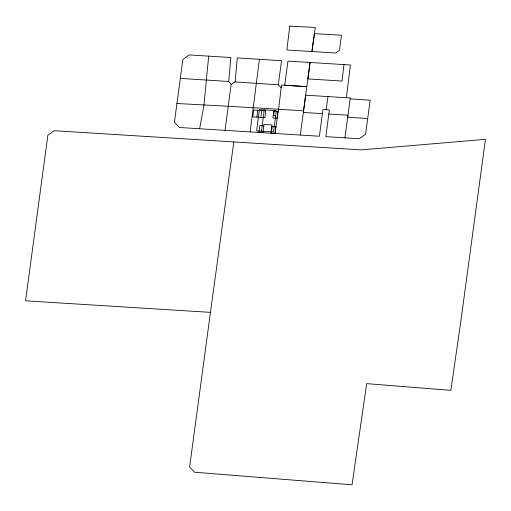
<?xml version="1.0" encoding="UTF-8"?>
<svg xmlns="http://www.w3.org/2000/svg" width="511" height="511" viewBox="0 0 511 511"><rect width="100%" height="100%" fill="white"/><g stroke="black" fill="none" stroke-linecap="round" stroke-linejoin="round"><path stroke-width="0.77" d="M225.044 130.35L231.151 84.398L228.704 81.479L230.863 57.532L208.686 56.146L203.934 105.189L199.635 128.753M231.151 84.398L235.111 81.913L237.296 57.928L281.529 60.7L278.291 84.832L281.171 87.777M259.403 59.314L250.141 131.915M343.992 64.603L341.968 81.057L307.858 78.905L310.062 62.476L350.418 64.999L346.394 97.729M208.686 56.146L189.204 54.933L182.881 59.41L174.398 122.295L179.444 127.495L319.401 136.239L322.946 109.546L329.371 109.929L325.826 136.641L359.271 138.73L365.608 134.233L370.13 100.201L350.163 98.859M256.848 117.128L257.736 110.274M260.865 117.364L261.753 110.51M261.491 131.206L264.251 109.91M271.539 131.8L272.21 126.626L274.254 126.747M274.298 110.497L273.628 115.671L275.678 115.793M210.449 312.368L189.619 466.977L194.589 472.228L352.041 484.811L366.681 383.633L450.855 390.359L460.392 324.472L485.45 139.331L361.168 149.883L54.192 130.714L47.868 135.191L25.55 300.819L210.449 312.368L233.827 141.93M300.302 135.051L310.062 62.476L287.942 61.103L284.723 85.241L306.811 86.666L281.504 85.03L278.591 109.386L274.975 133.46M344.912 137.836L347.953 115.224L328.841 114.042M326.159 109.744L327.973 96.585M263.823 125.815L259.799 125.578L258.911 132.426L262.935 132.662L263.995 124.454L272.037 124.927L270.971 133.135L274.995 133.371L275.883 126.524L271.858 126.287M303.553 110.861C261.357 108.083 219.149 105.732 176.927 103.509M322.428 113.634L303.349 112.458L305.661 95.193L350.284 97.971L347.684 117.198L367.703 118.533M180.313 78.394L228.704 81.479M278.291 84.832L235.111 81.913M289.75 26.189L286.869 49.976L335.65 53.023L339.438 50.327L341.463 35.189L314.418 33.643L311.927 51.541L315.281 27.39L289.75 26.189M253.712 110.037L252.824 116.891L264.883 117.6L265.771 110.746L253.712 110.037M259.384 109.622L256.624 130.925L273.583 131.921L276.349 110.619L259.384 109.622M273.813 111.219L272.925 118.073L276.943 118.309L277.831 111.455L273.813 111.219"/></g></svg>
